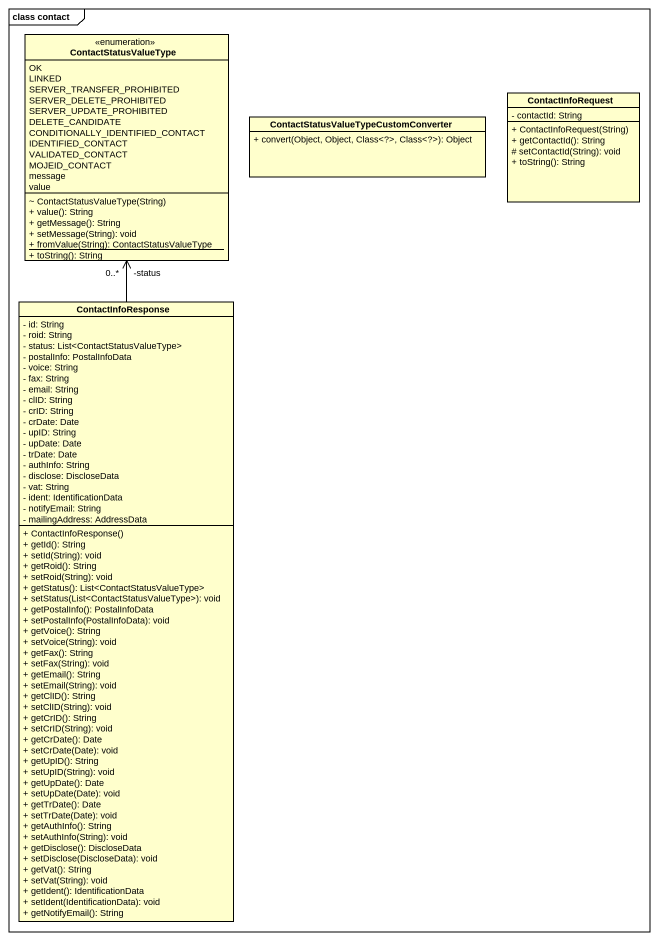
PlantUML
@startuml
mainframe class contact
hide circle
hide empty members
skinparam classAttributeIconSize 0
enum ContactStatusValueType {
  OK
  LINKED
  SERVER_TRANSFER_PROHIBITED
  SERVER_DELETE_PROHIBITED
  SERVER_UPDATE_PROHIBITED
  DELETE_CANDIDATE
  CONDITIONALLY_IDENTIFIED_CONTACT
  IDENTIFIED_CONTACT
  VALIDATED_CONTACT
  MOJEID_CONTACT
  message
  value
  ~ ContactStatusValueType(String)
  + value(): String
  + getMessage(): String
  + setMessage(String): void
  {static} + fromValue(String): ContactStatusValueType
  + toString(): String
}
class ContactInfoRequest {
  - contactId: String
  + ContactInfoRequest(String)
  + getContactId(): String
  # setContactId(String): void
  + toString(): String
}
class "ContactStatusValueTypeCustomConverter" as ContactStatusValueTypeCustom {
  + convert(Object, Object, Class<?>, Class<?>): Object
}
class ContactInfoResponse {
  - id: String
  - roid: String
  - status: List<ContactStatusValueType>
  - postalInfo: PostalInfoData
  - voice: String
  - fax: String
  - email: String
  - clID: String
  - crID: String
  - crDate: Date
  - upID: String
  - upDate: Date
  - trDate: Date
  - authInfo: String
  - disclose: DiscloseData
  - vat: String
  - ident: IdentificationData
  - notifyEmail: String
  - mailingAddress: AddressData
  + ContactInfoResponse()
  + getId(): String
  + setId(String): void
  + getRoid(): String
  + setRoid(String): void
  + getStatus(): List<ContactStatusValueType>
  + setStatus(List<ContactStatusValueType>): void
  + getPostalInfo(): PostalInfoData
  + setPostalInfo(PostalInfoData): void
  + getVoice(): String
  + setVoice(String): void
  + getFax(): String
  + setFax(String): void
  + getEmail(): String
  + setEmail(String): void
  + getClID(): String
  + setClID(String): void
  + getCrID(): String
  + setCrID(String): void
  + getCrDate(): Date
  + setCrDate(Date): void
  + getUpID(): String
  + setUpID(String): void
  + getUpDate(): Date
  + setUpDate(Date): void
  + getTrDate(): Date
  + setTrDate(Date): void
  + getAuthInfo(): String
  + setAuthInfo(String): void
  + getDisclose(): DiscloseData
  + setDisclose(DiscloseData): void
  + getVat(): String
  + setVat(String): void
  + getIdent(): IdentificationData
  + setIdent(IdentificationData): void
  + getNotifyEmail(): String
}
ContactInfoResponse -up-> "-status\n0..*" ContactStatusValueType
@enduml
